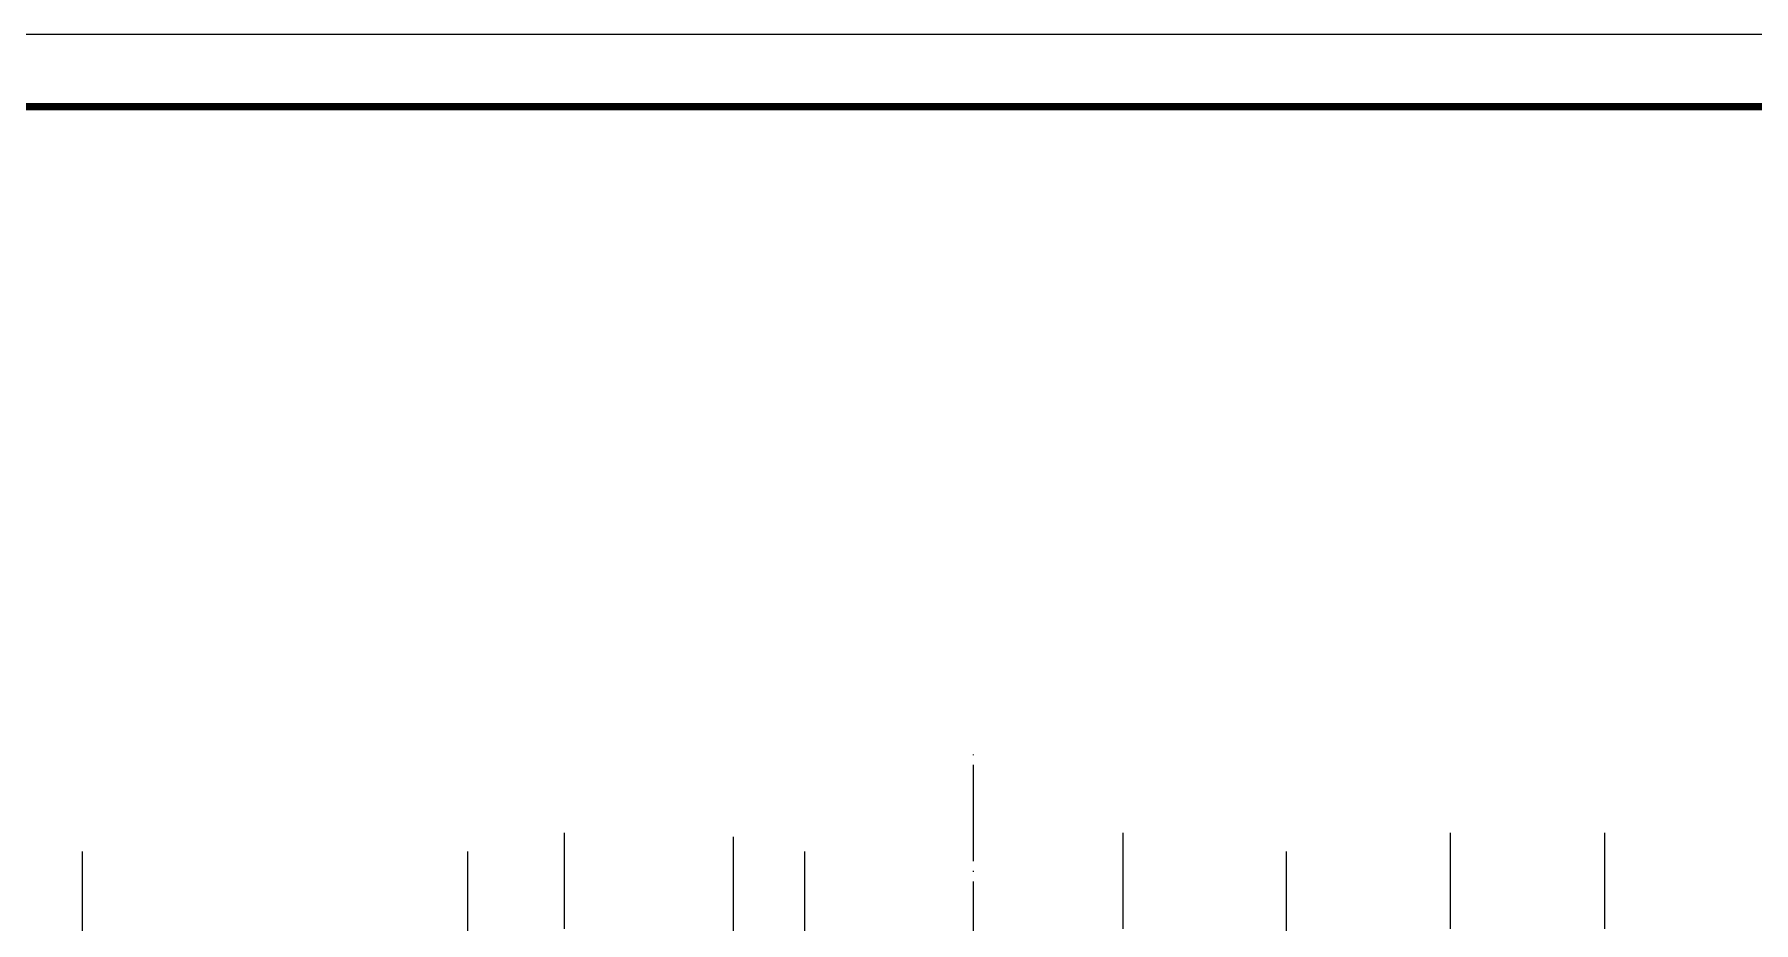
# Model space of a CAD drawing. Extents: x -695511 to 885008, y -751583 to -95266.
# Drawn here: x 666923 to 702626, y -357945 to -339496 of the extents above; entities that cross this region are included whole.
import ezdxf

# ---------------------------------------------------------------- set-up
doc = ezdxf.new("R2010")
doc.units = 0
doc.header["$LTSCALE"] = 1000
doc.header["$MEASUREMENT"] = 0
doc.linetypes.add('DOTE', pattern=[2.42, 2, -0.2, 0.02, -0.2])
for name, color, linetype in [('DOTE', 1, 'Continuous'), ('PUB_TITLE', 4, 'Continuous'), ('SEDOTE', 40, 'DOTE')]:
    doc.layers.add(name, color=color, linetype=linetype)

msp = doc.modelspace()

# ---------------------------------------------------------------- linework, layer by layer
at = {"layer": 'DOTE', "linetype": 'DOTE'}
for p, q in [((667925.9, -401894.3), (667925.9, -356467.3)), ((675925.9, -401894.3), (675925.9, -356467.3)), ((682925.9, -401894.3), (682925.9, -356467.3)), ((692925.9, -401894.3), (692925.9, -356467.3))]:
    msp.add_line(p, q, dxfattribs=at)
at = {"layer": 'PUB_TITLE'}
msp.add_lwpolyline([(648468.2, -428595.5), (806118.2, -428595.5), (806118.2, -339495.5), (648468.2, -339495.5)], close=True, dxfattribs=at)
at = {"layer": 'PUB_TITLE', "const_width": 150}
msp.add_lwpolyline([(652218.2, -427095.5), (804618.2, -427095.5), (804618.2, -340995.5), (652218.2, -340995.5)], close=True, dxfattribs=at)
at = {"layer": 'SEDOTE', "linetype": 'DOTE'}
for p, q in [((677925.9, -356077), (677925.9, -402052.5)), ((689525.9, -356077), (689525.9, -403226.1)), ((696325.9, -356077), (696325.9, -402052.5)), ((699525.9, -356077), (699525.9, -402052.5))]:
    msp.add_line(p, q, dxfattribs=at)
for points in [[(686425.9, -368769.3), (686425.9, -354446.2)], [(681435.9, -356161.8), (681435.9, -364617.1)]]:
    msp.add_lwpolyline(points, dxfattribs=at)

doc.saveas('drawing.dxf')
